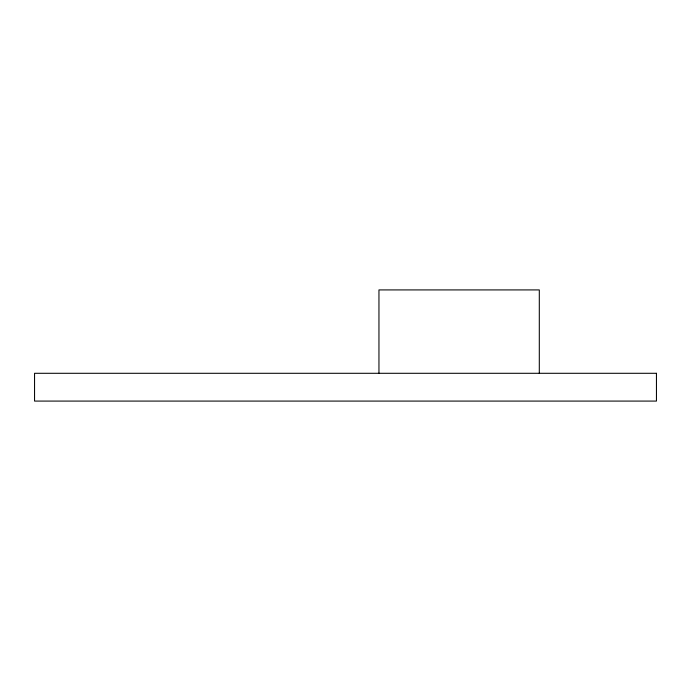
<?xml version="1.0" encoding="UTF-8"?>
<svg xmlns="http://www.w3.org/2000/svg" width="691" height="691" viewBox="0 0 691 691"><rect width="100%" height="100%" fill="white"/><g stroke="black" fill="none" stroke-linecap="round" stroke-linejoin="round"><path stroke-width="1.04" d="M539.3 373.295L539.3 289.918L378.953 289.918L378.953 373.295M656.45 373.295L34.55 373.295L34.55 401.082L656.45 401.082L656.45 373.295"/></g></svg>
